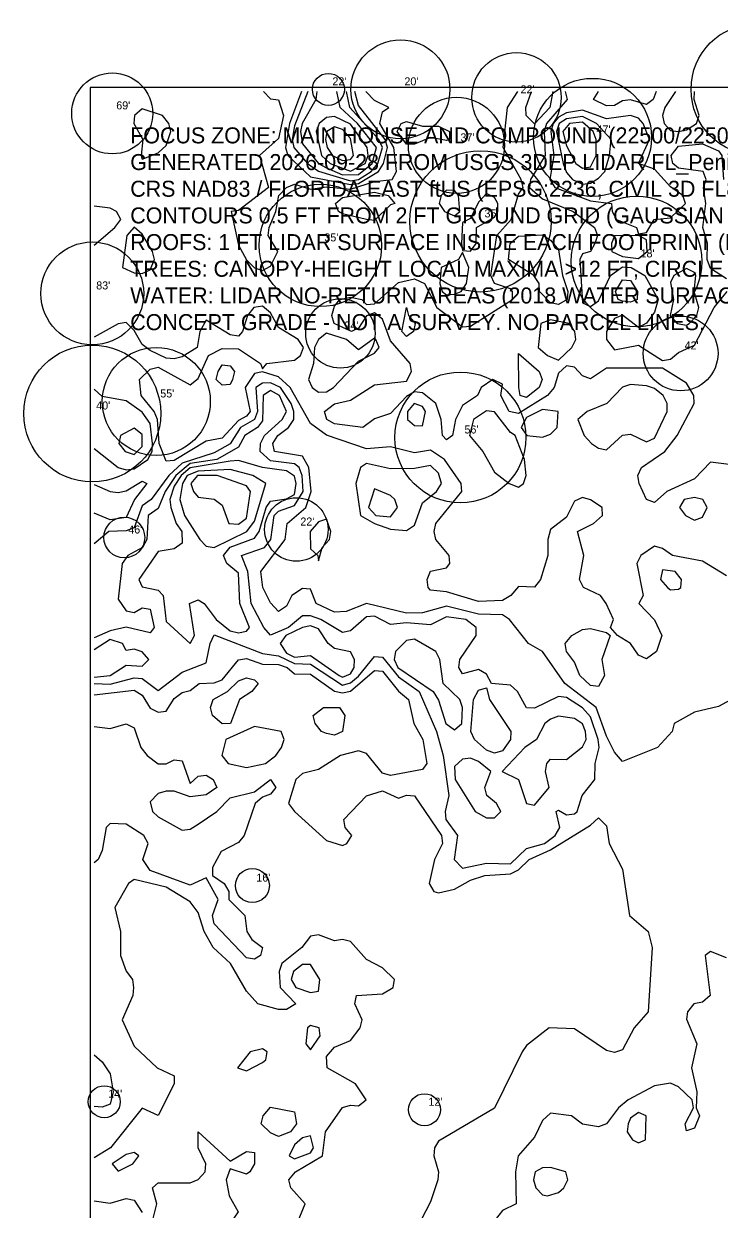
# Model space of a CAD drawing. Extents: x 426033 to 427066, y 1577130 to 1578168.
# Drawn here: x 426033.4 to 426207.9, y 1577868.9 to 1578165.9 of the extents above; entities that cross this region are included whole.
import ezdxf

# ---------------------------------------------------------------- set-up
doc = ezdxf.new("R2010")
doc.units = 21
doc.header["$MEASUREMENT"] = 0
for name, color, linetype in [('C-TOPO-HALF', 9, 'Continuous'), ('C-TOPO-MAJR', 3, 'Continuous'), ('C-TOPO-MINR', 8, 'Continuous'), ('G-ANNO-NOTE', 7, 'Continuous'), ('G-ANNO-ZONE', 6, 'Continuous'), ('L-PLNT-ANNO', 92, 'Continuous'), ('L-PLNT-TREE', 92, 'Continuous')]:
    doc.layers.add(name, color=color, linetype=linetype)

msp = doc.modelspace()

# ---------------------------------------------------------------- linework, layer by layer
at = {"layer": 'C-TOPO-HALF'}
for points, elevation in [([(426102.74305454013, 1578149), (426099.8034543517, 1578141), (426098.7508920501, 1578135), (426099.34673246834, 1578133), (426105, 1578127.6462288802), (426115.00000000006, 1578125.6873014923), (426117, 1578125.9395601263), (426122.0554733473, 1578129), (426123.26782970707, 1578131), (426124.27425142925, 1578135), (426123.6601266946, 1578137), (426117, 1578145.4809712628), (426116.08647907816, 1578149)], 71.5), ([(426106.584698578, 1578149), (426106.3227961707, 1578147), (426102.9383068388, 1578141), (426102.5012234847, 1578139), (426103, 1578135.9262000797), (426107.0634961885, 1578131), (426109, 1578129.8937960044), (426113, 1578128.1032286244), (426117, 1578128.18787737), (426120.40674808034, 1578131), (426121.5563976512, 1578135), (426116.7738147919, 1578141.0000000002), (426112.4277491382, 1578145), (426111.61592850834, 1578149)], 72.5), ([(426213, 1578055.3658300838), (426205, 1578056.366925065), (426201, 1578052.1505277045), (426194.0238404152, 1578049), (426191, 1578046.2737950967), (426189, 1578046.9696899045), (426187.1213558376, 1578051), (426186.819112156, 1578053), (426187.6943380162, 1578055), (426193.58402203856, 1578059), (426196.63835865475, 1578063), (426200.89564861543, 1578071), (426200.79768747935, 1578073), (426199, 1578076.0372408733), (426193, 1578079.820496397), (426179, 1578079.8244733163), (426175, 1578077.1814342428), (426173, 1578077.9028380634), (426171, 1578080.062651501), (426169, 1578080.378470448), (426166.99999999994, 1578078.589529046), (426165.8934439055, 1578075), (426164.2067632154, 1578073), (426157.00000000006, 1578068.5224610632), (426154.69968351454, 1578069), (426152.56963190186, 1578073), (426153, 1578075.8331383104), (426150.6091238984, 1578077), (426147.6525232237, 1578075), (426146.73282923753, 1578073), (426143.00000000006, 1578070.5109083697), (426141.2894622409, 1578067), (426140.5082478006, 1578063), (426139, 1578061.8721217106), (426138.0470179502, 1578063), (426137.67608052667, 1578067), (426136.3216518591, 1578071), (426133, 1578073.6339945185), (426131, 1578073.933502315), (426129, 1578072.7116903635), (426125, 1578068.5286366914), (426121, 1578067.186944485), (426118.12707444286, 1578065), (426111, 1578065.8892732067), (426109.1490020895, 1578067), (426108.55283048784, 1578069), (426111, 1578070.8728898894), (426115, 1578071.8457841333), (426121, 1578075.6503533213), (426129, 1578076.5410362221), (426130.23656135646, 1578079), (426129.9480988414, 1578081), (426125, 1578086.655925678), (426123, 1578092.0889336918), (426121, 1578093.679475164), (426119, 1578092.9362745099), (426117, 1578089.8449334386), (426115.31208257435, 1578089), (426110.9720860524, 1578091), (426110.35784418683, 1578093), (426111, 1578095.2762543163), (426112.33669370716, 1578097), (426115, 1578097.5759060574), (426117.8220408163, 1578097), (426119, 1578095.7679829241), (426121, 1578095.905090734), (426127, 1578101.2530451864), (426131, 1578102.1663461807), (426133.52061308845, 1578101), (426136.58982259105, 1578095), (426143, 1578090.1717129168), (426145, 1578090.3556674006), (426155.51497509994, 1578097), (426155.5401174168, 1578099), (426155, 1578099.6783231515), (426151, 1578101.0129693379), (426150.063784844, 1578103), (426151.5555555555, 1578113), (426155.1263725294, 1578117), (426157, 1578123.3138663336), (426158.12479166663, 1578125), (426157.65542121686, 1578127), (426153.15106123005, 1578135), (426154.2680646791, 1578145), (426156.8218011497, 1578149)], 70.5), ([(426168.62828487245, 1578149), (426169.11976668827, 1578147), (426164.00751798076, 1578141), (426163.39132356, 1578139), (426163.63073436415, 1578133.0000000002), (426159.96339248284, 1578127), (426159.71689419786, 1578125), (426163, 1578122.1420592521), (426170.641330548, 1578119), (426175.99034334766, 1578115), (426176.74545164383, 1578113), (426176.06334336055, 1578111), (426175, 1578109.0201632262), (426173, 1578108.4050905954), (426172.31083368603, 1578107), (426173, 1578096.1838290342), (426175, 1578095.2257209665), (426177, 1578096.6584323444), (426180.0202199789, 1578103), (426183, 1578105.1721145601), (426185.1422845691, 1578105), (426188.580467913, 1578103), (426191.93387506984, 1578097), (426191, 1578093.8214751957), (426189, 1578091.102400193), (426187, 1578089.9632396018), (426183, 1578093.0663694898), (426181, 1578092.2586719524), (426179.0234672924, 1578089), (426178.9817718292, 1578087), (426181, 1578084.4425370202), (426187.00000000006, 1578085.5539203458), (426193, 1578081.7575071987), (426195, 1578082.1131687243), (426197, 1578083.7729868647), (426201, 1578085.5511314808), (426205.855161974, 1578095), (426209.16264110757, 1578099)], 70.5), ([(426191.37286762026, 1578149), (426190.60537666763, 1578147), (426189, 1578145.702606299), (426185, 1578146.9246995607), (426183, 1578146.6395824712), (426181, 1578145.4321856867), (426179, 1578145.3543168975), (426175.76769120805, 1578147), (426177.00286090723, 1578149)], 70.5), ([(426209, 1578102.1892346512), (426205, 1578104.727988682), (426204.1247187219, 1578107), (426204.23317297804, 1578111), (426203.02815066755, 1578115), (426203.7852691218, 1578121), (426203.24301942106, 1578125), (426203.8581754736, 1578127), (426203.1387137453, 1578129), (426197, 1578129.8096375945), (426195.56029863324, 1578131), (426195.1298778084, 1578133), (426197, 1578135.3116597563), (426203, 1578135.8810300427), (426207, 1578134.0992428893), (426207.79667803645, 1578133), (426208.22899903444, 1578127)], 70.5), ([(426211, 1577997.4467105262), (426207, 1577995.231321457), (426201, 1577993.8236184707), (426195.90487438266, 1577991), (426195.3712, 1577989), (426191.69925346604, 1577985), (426183, 1577981.4968321791), (426181, 1577983.843509492), (426179, 1577987.8388337072), (426176.3856039275, 1577995), (426168.595043843, 1578001), (426163.0341476705, 1578009), (426159.52869293187, 1578011), (426154.78671315423, 1578017), (426153, 1578018.190856277), (426147, 1578018.3811684363), (426139, 1578020.3409017315), (426133, 1578018.6925034074), (426129, 1578018.626848538), (426119, 1578020.9862294078), (426113.90453639085, 1578019), (426111, 1578018.8550662561), (426106.4150506264, 1578020.9999999998), (426105, 1578024.569024821), (426103, 1578024.7281534863), (426100.40303668886, 1578023), (426099, 1578020.334855056), (426097, 1578018.9864642401), (426095, 1578021.1390766224), (426093.09466688277, 1578025), (426092.6327407924, 1578029), (426098.6902315349, 1578037), (426099.1996730368, 1578041), (426103.9003472084, 1578045), (426105.2328596208, 1578049), (426104.6498106561, 1578055), (426103, 1578057.8172748005), (426096.01583474, 1578059), (426095.6554293728, 1578061), (426096.8363691917, 1578063), (426099.57379699376, 1578065), (426100.8654411906, 1578067), (426100.82989662385, 1578069), (426100.22619800875, 1578071), (426097.5368962433, 1578075), (426095, 1578076.154535519), (426093, 1578076.0917814523), (426091.3385154251, 1578075.0000000002), (426091.8166722314, 1578069), (426091.0269144606, 1578067), (426087.5117814292, 1578065), (426085.00000000006, 1578060.8823833484), (426081, 1578058.628093666), (426073, 1578056.113754774), (426069.6636106478, 1578053), (426065.25639361993, 1578047), (426063, 1578045.4487677168), (426061, 1578039.9219506825), (426059, 1578039.2111027648), (426054.6388440137, 1578039), (426051, 1578035.9015087807)], 71.5), ([(426051, 1578059.7124809106), (426057.00000000006, 1578055.0367778118), (426059, 1578054.403989811), (426061, 1578054.6669323768), (426064.4125762271, 1578057), (426065.4544229624, 1578059), (426065.52496308717, 1578061), (426065, 1578065.9948755489), (426063, 1578068.842350485), (426059, 1578071.6726050228), (426053, 1578072.7011041958), (426051, 1578074.598131456)], 71.5), ([(426051, 1578002.6095350669), (426054.94491122966, 1578003), (426059, 1578005.567743725), (426063, 1578005.3323043399), (426064.6528885956, 1578006.9999999998), (426063, 1578008.9636519135), (426061, 1578009.5945844126), (426059, 1578009.2996736025), (426058.0776296132, 1578011), (426055, 1578012.021337694), (426051, 1578009.4241101092)], 72.5), ([(426051, 1577998.1936524455), (426061, 1577999.325323475), (426063, 1577998.1225892492), (426065, 1577994.8817671095), (426067, 1577993.8683301117), (426069, 1577994.068844709), (426071, 1577997.2968303761), (426073, 1577998.7450831435), (426075, 1577999.2820811241), (426077.21176070697, 1578001), (426081, 1578001.1734384792), (426083, 1578001.9201951106), (426087, 1578006.9080476467), (426089.00000000006, 1578007.2872918257), (426093, 1578005.8813708262), (426097, 1578005.7482971014), (426099.2159617767, 1578005), (426101, 1578003.467609059), (426105, 1578003.3706879835), (426111.00000000006, 1577999.1118184223), (426113, 1577998.6573426574), (426115, 1577999.1120406287), (426121, 1578004.2599022249), (426123, 1578004.0595042657), (426127, 1577999.0962395603), (426129.54271190637, 1577997), (426130.8066139468, 1577991), (426133.0822797121, 1577987), (426134.07432154607, 1577981), (426133, 1577979.5356592406), (426125, 1577978.0319548873), (426123, 1577978.6288110772), (426119, 1577983.5302995392), (426117, 1577984.193046941), (426112.4980172615, 1577983), (426107, 1577979.557775422), (426103, 1577978.5406051422), (426101.3341108239, 1577977), (426099.50792807154, 1577971), (426101, 1577969.052716763), (426109, 1577961.7505382132), (426113, 1577960.5055541843), (426114.1127777777, 1577961), (426115.3276925095, 1577963), (426113.6717315606, 1577965), (426113.3706070287, 1577967), (426119, 1577972.9516212866), (426123, 1577974.2046254398), (426127, 1577972.3647105948), (426129, 1577973.0871240678), (426131, 1577972.9558752996), (426137.76981665846, 1577963), (426137.98050506867, 1577961), (426136.0333127406, 1577957), (426134.67207119346, 1577951), (426135.81552305963, 1577949), (426137, 1577948.6652183128), (426141, 1577949.6335671344), (426145, 1577951.890652216), (426148.5762408462, 1577953), (426155.00000000006, 1577953.4496919145), (426157, 1577954.4645505268), (426159.63605743664, 1577957), (426165, 1577959.45535394), (426175, 1577965.5865724382), (426177, 1577967.4826575476), (426179, 1577965.4830508474), (426179.62657757977, 1577961), (426183, 1577954.6381145464), (426184.71010491444, 1577943), (426189.41959225107, 1577939), (426190.37152103556, 1577935), (426189.40772764117, 1577919), (426185.9324386858, 1577915), (426183, 1577909.4352089656), (426181, 1577908.7864556306), (426179, 1577909.299230231), (426171, 1577914.7497367498), (426164.6277796784, 1577915), (426159, 1577910.5335689047), (426157.94526096515, 1577909), (426151, 1577894.9096806387), (426137, 1577886.6671376093), (426136.0217211076, 1577885), (426135.8688864107, 1577883), (426137.04682799213, 1577879), (426136.8074030379, 1577877), (426135, 1577871.5129087782), (426132.6928345627, 1577867)], 71.5), ([(426101, 1577864.4643573626), (426103.6812415043, 1577871), (426100.11305759696, 1577875), (426099.65100370534, 1577877), (426101.29104679474, 1577879), (426108.01831112755, 1577883), (426108.7612039836, 1577889), (426113, 1577895.0268907563), (426115, 1577895.6738134078), (426117, 1577895.4880382773), (426118.89689265535, 1577897), (426116.24511581066, 1577901), (426109.21096224117, 1577905), (426109, 1577907.8340630475), (426111, 1577910.1453295322), (426115, 1577911.830929526), (426117.44636557857, 1577915), (426117.92570666224, 1577917), (426116.07204610953, 1577921), (426116.5166068922, 1577923), (426123, 1577923.4223004454), (426125.72483221476, 1577925), (426126.0378787879, 1577927), (426123, 1577929.9331797236), (426119, 1577932.0136313397), (426115, 1577936.5371598047), (426113, 1577937.0702417514), (426111, 1577936.7190000988), (426107, 1577938.1808576756), (426105, 1577937.891883221), (426102.83510911895, 1577935), (426097.8279763651, 1577931), (426097.22076400276, 1577928.9999999998), (426097.4819934026, 1577925.0000000002), (426101.3513981428, 1577921), (426099, 1577919.5476750128), (426097, 1577919.5067658299), (426091.8755213346, 1577921), (426089, 1577924.1469860696), (426085.03331040224, 1577931), (426080.738863142, 1577935), (426078.44734333013, 1577939), (426077, 1577943.780806317), (426075, 1577946.470320757), (426069, 1577950.0811823923), (426061, 1577952.056234295), (426059.5154061625, 1577951), (426056.108728031, 1577945), (426057.5262873118, 1577939), (426057.57930813584, 1577933), (426059, 1577929.0884757175), (426060.5361851918, 1577927), (426060.8341246949, 1577925), (426060.64755639096, 1577923), (426057.99481311155, 1577917), (426061, 1577910.392270933), (426066.7098325958, 1577905), (426070.9410297785, 1577903), (426070.92600989284, 1577901), (426067, 1577893.067100506), (426063, 1577894.8588709678), (426055.0210466439, 1577885), (426051, 1577882.4995780082)], 71.5), ([(426065.65472513903, 1577867), (426066.6364818728, 1577871), (426065.5856452479, 1577875), (426067, 1577876.2245467226), (426075, 1577876.183055976), (426077, 1577877.0474281327), (426078.75348552165, 1577879), (426078.8766732971, 1577881), (426076.95442403096, 1577885), (426077.00000000006, 1577889.0066904551), (426084.99999999994, 1577881.6507507507), (426089, 1577884.065711557), (426091, 1577883.8393194708), (426091.03372381965, 1577881), (426089.86337173294, 1577879), (426089, 1577878.382146973), (426085, 1577879.7297772567), (426083.94016345596, 1577877), (426084.6806287244, 1577873), (426086.96813579515, 1577869), (426084.24426470586, 1577865)], 71.5), ([(426051, 1577871.736053289), (426055, 1577871.174730902), (426059, 1577872.332722393), (426061, 1577871.8654202458), (426063, 1577868.7741617358)], 71.5)]:
    msp.add_lwpolyline(points, dxfattribs=dict(at, elevation=elevation))
for points, elevation in [([(426170.5037593985, 1578127), (426173, 1578125.820723786), (426175, 1578126.0949265687), (426177, 1578127.3452933729), (426178.5578222281, 1578129), (426179.7361851968, 1578133), (426180.13990253187, 1578137), (426176.49964955845, 1578141), (426173, 1578142.7448276635), (426169, 1578142.1282098237), (426167.17088096065, 1578141), (426166.4599419678, 1578139), (426168.15540490474, 1578131), (426169, 1578128.7210539037), (426170.5037593985, 1578127)], 71.5), ([(426110.48896842514, 1578133), (426113, 1578131.7584459956), (426115, 1578132.008137045), (426115.74100143975, 1578133), (426115, 1578137.187223949), (426113, 1578139.497316478), (426111, 1578140.1304815335), (426109.1160842974, 1578139), (426108.7759605441, 1578137), (426109.15496838186, 1578135.0000000002), (426110.48896842514, 1578133)], 73.5), ([(426129, 1578135.830672186), (426126.67153731734, 1578139), (426127.7068825179, 1578141), (426129.00000000006, 1578141.4925589086), (426133, 1578140.2677053823), (426137, 1578140.2847047737), (426139.7801407589, 1578139), (426139.7865737808, 1578137), (426139, 1578136.7356743815), (426135, 1578137.4636060637), (426131, 1578135.8444658017), (426129, 1578135.830672186)], 70.5), ([(426119, 1578116.9996619567), (426113, 1578118.4054505236), (426112.02317608334, 1578119), (426111.31760617305, 1578121), (426113, 1578122.436286835), (426121, 1578123.821579154), (426124.4315270936, 1578123), (426126.07181102363, 1578121), (426125, 1578120.645151199), (426121.00000000006, 1578116.7004835499), (426119, 1578116.9996619567)], 70.5), ([(426164.2374464773, 1578083), (426167, 1578081.8253566911), (426170.30361463455, 1578085), (426171.2925876748, 1578087), (426171.0770864947, 1578089), (426169.631270101, 1578091), (426165, 1578091.9307465618), (426162.5976390183, 1578091), (426161.9402249375, 1578085), (426164.2374464773, 1578083)], 70.5), ([(426083, 1578075.5613895939), (426081.4531809654, 1578077), (426081.99248197733, 1578079), (426083, 1578080.6825178433), (426085, 1578080.3641124105), (426086.0688641182, 1578079), (426085.55937887623, 1578077), (426085, 1578075.775173524), (426083, 1578075.5613895939)], 70.5), ([(426074.9286139203, 1578011), (426076.04371274484, 1578013), (426074.83586221037, 1578021), (426077, 1578021.8991296673), (426078.42962821247, 1578021), (426081.47280297923, 1578017), (426085, 1578014.1423669346), (426086.99999999994, 1578013.6416785673), (426089, 1578014.0744595677), (426089.76752678433, 1578015), (426087.4058979264, 1578021), (426087, 1578028.6146010188), (426084.1511274443, 1578031), (426083.27133813023, 1578033), (426085, 1578035.0529836142), (426091, 1578037.3430448445), (426092.21672924055, 1578039), (426093.9586945232, 1578045), (426095, 1578046.5957270972), (426099, 1578047.159097556), (426101, 1578048.228956058), (426101.48508140957, 1578051), (426101, 1578052.8266269008), (426099, 1578054.1626810373), (426093, 1578054.9593960159), (426086.99999999994, 1578056.7427493515), (426085, 1578056.5892909318), (426075, 1578054.8857393644), (426072.7196492328, 1578053), (426071, 1578050.3301723758), (426069.9061796706, 1578047), (426070.1061824438, 1578045), (426071.4419290863, 1578041), (426072.84927907726, 1578039), (426073, 1578036.0556344022), (426071, 1578034.6349469495), (426067, 1578034.044178337), (426062.1072949191, 1578027), (426063, 1578025.2095075434), (426067, 1578024.3281031442), (426068.17756807763, 1578023), (426069, 1578016.5036834786), (426074.9286139203, 1578011)], 72.5), ([(426120.99671032594, 1578041), (426125, 1578039.6031185798), (426128.99999999994, 1578039.2233794876), (426131, 1578040.5763933582), (426133, 1578046.1890261588), (426136.49409482034, 1578049), (426137.7407407408, 1578051), (426137, 1578053.6105178501), (426135, 1578055.4951443323), (426131, 1578054.7156483019), (426125, 1578054.6961971011), (426119, 1578056.0300216293), (426117.49464722245, 1578055), (426116.324808912, 1578051), (426117.5051490515, 1578043), (426120.99671032594, 1578041)], 71.5), ([(426084.6448698213, 1578041), (426087, 1578040.8026306084), (426089, 1578042.3153085727), (426090.0391218838, 1578049), (426089, 1578050.4228837616), (426081.6801210898, 1578053), (426076.8165277152, 1578053), (426075.1295435802, 1578051), (426075.77609234874, 1578049), (426077, 1578047.5897548643), (426081, 1578047.051429277), (426083, 1578045.5632103626), (426084.6448698213, 1578041)], 73.5), ([(426106.8549007995, 1578033), (426107, 1578031.635097493), (426107.9491039426, 1578035), (426109.7851904847, 1578037), (426110.07883410517, 1578039), (426109, 1578042.123328752), (426107, 1578041.4598767902), (426104.9212859, 1578039), (426105, 1578034.6580201166), (426106.8549007995, 1578033)], 71.5), ([(426194.26557490684, 1578025), (426195, 1578024.4104062326), (426197, 1578024.614494652), (426197.576182708, 1578025), (426197.71273521293, 1578027), (426196.1667620683, 1578029), (426193, 1578029.4452714277), (426192.49874664284, 1578027), (426194.26557490684, 1578025)], 71.5), ([(426112.17584809824, 1578003), (426113, 1578002.5842979366), (426115, 1578003.465591792), (426115.94855589536, 1578005), (426116.0172452696, 1578007), (426115, 1578008.9226270257), (426111, 1578009.7740121628), (426109.4438324282, 1578011), (426107, 1578014.7063182218), (426105, 1578015.458848569), (426103, 1578015.0476780776), (426098.8797456633, 1578013), (426097.4244447427, 1578011), (426099, 1578008.5629439359), (426101, 1578007.562541284), (426105, 1578007.9766936149), (426112.17584809824, 1578003)], 72.5), ([(426138.8063087491, 1577991), (426141, 1577989.42501014), (426142.8293831992, 1577990.9999999998), (426143.0365234523, 1577995), (426142.3107761869, 1577997), (426138.18205231393, 1578001), (426137.3482275123, 1578007), (426136.33060333057, 1578008.9999999998), (426131, 1578012.05976453), (426129, 1578011.8030182384), (426126.2403552398, 1578009), (426125.95855049253, 1578007), (426126.8469614254, 1578005), (426135.6554428668, 1577999), (426137, 1577996.8569665048), (426138.8063087491, 1577991)], 72.5), ([(426158.96676432446, 1577971), (426161, 1577970.5967213116), (426164.66635501536, 1577975), (426163.75351662404, 1577979), (426164.08406228677, 1577981), (426165, 1577982.1339477727), (426169, 1577982.0180066521), (426173, 1577985.1821250366), (426173.88993462175, 1577987), (426173.7707435804, 1577989), (426173, 1577990.919151515), (426171, 1577992.303941168), (426167, 1577992.827606881), (426165, 1577992.07353769), (426163.5672722306, 1577991), (426161.4659737501, 1577986.9999999998), (426158.5709045951, 1577985), (426152.9136972867, 1577979), (426157.0115141047, 1577976.9999999998), (426158.96676432446, 1577971)], 72.5), ([(426084.486606806, 1577981), (426089, 1577980.0160457809), (426093.754312271, 1577981), (426096.34506071545, 1577983), (426097.79117429035, 1577985), (426098.4431044267, 1577987), (426097.6968486463, 1577989), (426091, 1577990.2361227334), (426083.90425217774, 1577987), (426082.89397970244, 1577983), (426084.486606806, 1577981)], 71.5), ([(426146.19455960434, 1577969), (426149, 1577967.432373314), (426150.99999999994, 1577967.460972323), (426152.5802245756, 1577969), (426151.4682988641, 1577971), (426149.1152396338, 1577973), (426148.5650686762, 1577975), (426150.06336, 1577979), (426147, 1577981.5257825796), (426145, 1577982.3302736403), (426143, 1577982.1199428674), (426141, 1577980.284244618), (426141.1359891862, 1577977), (426146.19455960434, 1577969)], 72.5), ([(426094.99999999994, 1577888.7265410956), (426092.7307817767, 1577891.0000000002), (426093.236827066, 1577893), (426095, 1577895.0981108444), (426101, 1577894.0003774296), (426101.55746984115, 1577891), (426100.03694911755, 1577889), (426097, 1577887.79160516), (426094.99999999994, 1577888.7265410956)], 71.5), ([(426185.44117009756, 1577887), (426187, 1577886.2446054497), (426188.6933035188, 1577887), (426188.8859023587, 1577893), (426187, 1577893.8293130067), (426185, 1577892.3508101497), (426184.4280443999, 1577891), (426184.16363894916, 1577889), (426185.44117009756, 1577887)], 72.5), ([(426164.2549833887, 1577873), (426167, 1577873.7995371195), (426168.347993403, 1577874.9999999998), (426169.31197572727, 1577877), (426168.838215058, 1577879), (426165, 1577880.0170569972), (426163, 1577879.9680162142), (426161.1988594555, 1577879), (426160.772634306, 1577877), (426161.34971501457, 1577875), (426163, 1577873.2547631091), (426164.2549833887, 1577873)], 72.5)]:
    msp.add_lwpolyline(points, close=True, dxfattribs=dict(at, elevation=elevation))
at = {"layer": 'C-TOPO-MAJR', "elevation": 70}
msp.add_lwpolyline([(426165.5747881593, 1578149), (426164.8605917372, 1578145), (426161, 1578140.8871060642), (426158.8736918517, 1578143), (426158.85610445903, 1578144.9999999998), (426160.2786754018, 1578149)], dxfattribs=at)
for points in [[(426165, 1578096.1626547193), (426162.20788191666, 1578099), (426162.18240284617, 1578101), (426160.8141986493, 1578103), (426154.53102214274, 1578107), (426154.91678907163, 1578111), (426157, 1578112.8138836774), (426163, 1578113.1235130348), (426165, 1578111.8363988383), (426167, 1578109.4089599405), (426167.9557101646, 1578103), (426169.35933339316, 1578099), (426169.12873266684, 1578097), (426167, 1578095.7088797633), (426165, 1578096.1626547193)], [(426183, 1578096.5686361005), (426181.9180554595, 1578097), (426181.1988021279, 1578099), (426183, 1578101.926883514), (426185, 1578101.7717094081), (426186.7359581716, 1578099), (426186.66115439654, 1578097), (426185, 1578096.2985766083), (426183, 1578096.5686361005)], [(426129, 1578087.704539468), (426127.865338768, 1578089), (426129, 1578094.9496855347), (426129.52083333326, 1578092.9999999998), (426131.15915976575, 1578091.0000000002), (426130.73985849053, 1578089), (426129, 1578087.704539468)], [(426159, 1578072.529261109), (426157.4392315041, 1578073), (426157.0475887959, 1578075), (426157, 1578083.4791386272), (426162.1308954203, 1578079), (426162.9178833204, 1578077), (426162.1348140024, 1578075), (426159, 1578072.529261109)]]:
    msp.add_lwpolyline(points, close=True, dxfattribs=at)
at = {"layer": 'C-TOPO-MINR'}
for points, elevation in [([(426093.32551460026, 1578149), (426095, 1578147.0978792822), (426097, 1578146.9145967655), (426098.3126862841, 1578143), (426097, 1578137.2230307134), (426092.29432286706, 1578133), (426094.5574346179, 1578125), (426087, 1578119.2475181997), (426085.22580645164, 1578119), (426087, 1578110.5730232557), (426089, 1578106.9321456235), (426091, 1578104.859332509), (426093, 1578104.2167451596), (426095, 1578105.3511821325), (426096.889991804, 1578109), (426094.4849592353, 1578113), (426094.6701367977, 1578115), (426096.3363740023, 1578119), (426097.0932558285, 1578123), (426099, 1578124.9475229827), (426101, 1578125.7718745419), (426105, 1578124.5459385307), (426109, 1578125.108707622), (426115, 1578124.5205638132), (426121, 1578126.4815057057), (426125.4322104783, 1578127), (426126.49655984633, 1578129), (426125.8253124332, 1578135), (426122.329296875, 1578141), (426123, 1578143.8609306407), (426124.5839335857, 1578145), (426121, 1578146.7205171222), (426118.8723766032, 1578149)], 71), ([(426104.38509250595, 1578149), (426101, 1578140.4178124107), (426100.4774153708, 1578137), (426100.860651691, 1578135), (426104.29303889966, 1578131), (426107, 1578129.0567182289), (426115, 1578126.6691436449), (426117, 1578127.0084404892), (426120.1574941098, 1578129), (426121.8276242192, 1578131), (426123.03969143535, 1578135), (426122.14282464166, 1578137), (426114.877677874, 1578145), (426114.05535618414, 1578149)], 72), ([(426196.2171880889, 1578149), (426193.54623118497, 1578145), (426192.95965630416, 1578143), (426193.36745767616, 1578141), (426195, 1578139.2585375265), (426197, 1578138.9350334092), (426199, 1578139.3933813313), (426201.4344015338, 1578141), (426202.1139848616, 1578143), (426200.8862746993, 1578147), (426201.00234119897, 1578149)], 71), ([(426051, 1578110.597749854), (426056.1679501601, 1578115), (426057.65297007596, 1578117), (426056.5792096832, 1578119), (426055, 1578119.8385950318), (426051, 1578120.2903429084)], 71), ([(426209, 1578027.9299710342), (426203, 1578031.6040114614), (426195.47570003214, 1578033), (426193, 1578034.7942139553), (426191, 1578035.332046332), (426187.5669713205, 1578032.9999999998), (426186.59461609053, 1578031), (426188.15486300865, 1578023), (426187.0587067498, 1578020.9999999998), (426191, 1578016.9174595329), (426192.8390057756, 1578013), (426191.44077467057, 1578009), (426189, 1578007.209468665), (426187, 1578008.0780020852), (426185, 1578011.018330733), (426181.71995118976, 1578013), (426180.0085751979, 1578015), (426180.7049483013, 1578017), (426178.86714027124, 1578021), (426177.46908103215, 1578023), (426173.20489338436, 1578025), (426172.2655235558, 1578027), (426173.28555452003, 1578033), (426171.7185031823, 1578039), (426175.7261620559, 1578041), (426177.9634017347, 1578043), (426177.9167526153, 1578045), (426175, 1578046.9064203515), (426173, 1578047.4749340368), (426170.99999999994, 1578046.568721007), (426169, 1578042.5590810752), (426165, 1578039.491446508), (426164.29779954173, 1578037), (426164.33270003024, 1578033), (426162.4586202241, 1578027), (426161, 1578025.0998944775), (426157, 1578025.2556202551), (426155.0579358196, 1578023), (426153, 1578021.722544384), (426147, 1578021.5185680424), (426139, 1578023.9464418779), (426135, 1578024.3777967445), (426134.42858742515, 1578025), (426134.1937665896, 1578027), (426135, 1578029.0805490087), (426139, 1578029.9000075925), (426139.8820163156, 1578031), (426139.67220657924, 1578033), (426136.3704147011, 1578037), (426135.9552114243, 1578039), (426136.37111807405, 1578041), (426142.80726797384, 1578049), (426142.6625170847, 1578051), (426138.47517078294, 1578057), (426135, 1578059.3146014942), (426131, 1578058.6887116074), (426125, 1578060.1863704387), (426119, 1578059.6532200328), (426109, 1578063.091733924), (426105, 1578065.9736650265), (426099.98828183685, 1578075), (426097, 1578077.61975246), (426093.00000000006, 1578078.9384735015), (426091, 1578078.5144616957), (426088.67370425566, 1578075), (426089.97718368284, 1578069), (426089, 1578067.8372043963), (426087, 1578066.784373934), (426083, 1578062.2926475732), (426079, 1578061.6006596219), (426071.00000000006, 1578056.7857841414), (426069, 1578056.62124331), (426067.24925827235, 1578061), (426066.81784199324, 1578067.0000000002), (426065.9744424956, 1578069), (426062.69735080784, 1578073), (426062.2852462538, 1578077), (426065, 1578079.596238938), (426067, 1578080.0936762006), (426075, 1578075.6781860497), (426077, 1578077.2322426175), (426079.5295257683, 1578083), (426083, 1578084.7445080946), (426087, 1578084.6198957607), (426092.51218525635, 1578081), (426093.00000000006, 1578079.6884176184), (426094.1195172894, 1578081), (426101, 1578081.8295544633), (426102.5624933855, 1578083), (426103.28252668754, 1578085), (426101.965954939, 1578087), (426097, 1578089.9605641644), (426095, 1578093.6173966276), (426093, 1578095.342032967), (426090.85012342775, 1578095), (426089.2529976019, 1578093), (426088.07664281066, 1578089), (426087, 1578087.8606444504), (426085, 1578088.1819007425), (426079, 1578091.8483740864), (426077.3826804833, 1578089), (426076.7248571808, 1578085), (426073, 1578082.6936009782), (426071, 1578082.1780487807), (426068.99999999994, 1578082.3026722027), (426065, 1578084.2180664553), (426063, 1578085.743347317), (426061, 1578089.2375252866), (426059, 1578091.2564302925), (426057, 1578090.9127604167), (426051, 1578087.5345840354)], 71), ([(426051, 1578000.9939271603), (426055, 1578000.8640726774), (426061, 1578002.4349694266), (426063, 1578002.2503381087), (426067, 1577999.2669078652), (426073, 1578003.8335980938), (426079, 1578006.155378486), (426079.9332194393, 1578011), (426081, 1578013.1979279171), (426093, 1578008.550537396), (426097, 1578007.956140757), (426101, 1578005.9783621193), (426105, 1578005.8477130975), (426113, 1578000.616519507), (426115, 1578001.1541076666), (426117, 1578002.8832581337), (426121, 1578007.7390884138), (426123, 1578007.6064666996), (426127, 1578002.694619052), (426132.1725186969, 1577999), (426136.4916338302, 1577989), (426138.1548856843, 1577983), (426139.6203378232, 1577973), (426138.65008291876, 1577969), (426138.85111803, 1577967), (426141.7925661723, 1577963), (426140.9479471703, 1577957), (426143, 1577954.9035405782), (426149, 1577956.109864731), (426155, 1577955.9741737403), (426159, 1577959.7444948268), (426163.51929550373, 1577961), (426166.1350571698, 1577963), (426167.30572243466, 1577965), (426166.38441319496, 1577969), (426167, 1577969.3606405915), (426169, 1577968.213624545), (426171, 1577968.4082362521), (426171.69497234584, 1577969), (426172.87567239284, 1577973), (426176.09342470055, 1577977), (426176.1821490743, 1577981), (426177.1857410478, 1577985), (426176.8896791111, 1577987), (426175, 1577992.701785089), (426173, 1577994.9654452563), (426169, 1577997.5186399857), (426167, 1577997.7634801613), (426161, 1577994.8659979939), (426159, 1577994.925468714), (426156.7836566726, 1577999), (426155, 1578000.627620033), (426150.2311381664, 1578001), (426149, 1578003.3527389583), (426147, 1578004.5088480958), (426143, 1578003.3908865773), (426142.0679901313, 1578005), (426142.35068886087, 1578007), (426146.44437218376, 1578013), (426146.4046522274, 1578015), (426143.7994161172, 1578017), (426139, 1578017.7018677392), (426135, 1578015.6964594405), (426129, 1578016.213685284), (426125, 1578015.745935312), (426121, 1578017.8285122104), (426119, 1578017.6429537395), (426115, 1578014.17383821), (426113, 1578013.7336111483), (426107.6240729605, 1578017), (426105, 1578017.9325922271), (426103, 1578017.9070855193), (426099.493272015, 1578015), (426095, 1578013.1194041676), (426093.34737501736, 1578015), (426090.16912932566, 1578021), (426089.39031522814, 1578029), (426087.7529932327, 1578033), (426093.56477854773, 1578035), (426095.1299928575, 1578037), (426095.97110538033, 1578043), (426097, 1578044.0918307058), (426101, 1578045.5312966253), (426103.20573954005, 1578049), (426102.92625823215, 1578053), (426102.17135957815, 1578055), (426101, 1578055.9238376461), (426095, 1578056.6539500186), (426092.4454053294, 1578059), (426092.4983687115, 1578061), (426093.54775881936, 1578063), (426097.99021526414, 1578067), (426099.02807104366, 1578069), (426097.2520351677, 1578073), (426095, 1578074.2239518706), (426093.21535678057, 1578073), (426093, 1578066.6273962406), (426091.7690863873, 1578065), (426088.6386993532, 1578063), (426087, 1578060.1044486216), (426081.6660076819, 1578057), (426075, 1578055.9847934842), (426071.3939354095, 1578053), (426068.70419732167, 1578049), (426067, 1578044.752044252), (426064.459222876, 1578043), (426064.1226065014, 1578037), (426063.0354979335, 1578035), (426059.39269864, 1578033), (426057.95055254607, 1578031), (426057, 1578022.084813714), (426059, 1578019.1891349456), (426061, 1578018.734859833), (426063, 1578019.9090509908), (426064.99999999994, 1578019.6010393642), (426065.93021346466, 1578015), (426065, 1578013.6727840686), (426059, 1578015.0611255616), (426055, 1578014.1940585407), (426051, 1578012.4544963788)], 72), ([(426051, 1578050.709744458), (426055, 1578048.975090729), (426057, 1578048.7872304935), (426059, 1578049.1930501931), (426062.99999999994, 1578051.5502241852), (426064.14576365665, 1578051), (426061.06529700203, 1578047), (426059, 1578042.5106478427), (426055, 1578041.9546941444), (426051, 1578043.5450523864)], 71), ([(426051, 1577990.294953165), (426055, 1577989.8023289423), (426059, 1577990.9247561542), (426061, 1577989.935497124), (426062.6712439418, 1577985), (426064.18427635496, 1577983), (426067, 1577980.976646427), (426069, 1577980.9572996185), (426071, 1577981.9555834904), (426073, 1577981.651853235), (426075, 1577976.021937843), (426077, 1577977.8342308989), (426079, 1577978.129864224), (426080.67698389746, 1577977), (426081.5889624082, 1577975), (426079, 1577973.231390241), (426075, 1577972.6797948584), (426071, 1577974.1156494895), (426069, 1577974.1188479029), (426067, 1577973.5127246585), (426065, 1577971.4041994752), (426065.56924747, 1577969), (426067, 1577967.6945908815), (426073, 1577964.3647139277), (426075, 1577964.5731957254), (426077, 1577965.8870360758), (426081.59871536406, 1577969), (426085, 1577972.4423000736), (426091, 1577973.962116202), (426095, 1577976.9878255508), (426096.35600525624, 1577975), (426095, 1577973.3996277917), (426093, 1577972.6126923077), (426091.22678014485, 1577971), (426088.4209733412, 1577963), (426087, 1577961.238408445), (426082.72789620014, 1577959), (426080.50649125845, 1577955), (426080.53460837883, 1577953), (426083.45561410615, 1577951), (426084.64929232444, 1577949), (426084.6287799792, 1577947), (426088.62435963855, 1577943), (426089.1641337386, 1577938.9999999998), (426090.40675140655, 1577937), (426093.0269425585, 1577935.0000000002), (426092.55850904365, 1577933), (426091, 1577932.140242558), (426089.00000000006, 1577932.482698325), (426081, 1577940.9291623086), (426080.55265175714, 1577943), (426081.9510618652, 1577947), (426079, 1577952.4610586916), (426075, 1577950.6458420325), (426065, 1577954.255340314), (426063.15092475375, 1577957), (426064.43523788557, 1577961), (426063.3964335773, 1577963), (426059, 1577965.890607891), (426055, 1577966.0316779637), (426053.97152313316, 1577965), (426053, 1577959.2672233821), (426052.0129081245, 1577957), (426051, 1577956.1717372406)], 71), ([(426209, 1577932.4566534914), (426205, 1577934.0014249072), (426203.6432432432, 1577933), (426204.86523842433, 1577923), (426203, 1577921.4031947937), (426200.77941342996, 1577921), (426199.18358903634, 1577919), (426199, 1577917.1183745582), (426201.58455488016, 1577911), (426200.20516615093, 1577905), (426201.5690300395, 1577899), (426201.34948805464, 1577895), (426202.2019126277, 1577893), (426201, 1577889.9010566762), (426199, 1577889.2000000002), (426198.64182598516, 1577891), (426200.7252850436, 1577895), (426200.3619356449, 1577897), (426197, 1577900.1787192598), (426195, 1577901.1348594178), (426191, 1577900.4695941675), (426184.38145423215, 1577897), (426182.01252944954, 1577895), (426179, 1577890.954772673), (426177, 1577890.229952204), (426173, 1577890.8844480421), (426170.20654545457, 1577893), (426165, 1577893.6366715045), (426163, 1577891.8174454828), (426161, 1577887.6433868974), (426156.9570317036, 1577883), (426156.2219623481, 1577879), (426156.41180223285, 1577871), (426153, 1577869.281533101), (426151.1343644922, 1577867)], 72), ([(426051, 1577908.186196549), (426053, 1577906.49927512), (426055, 1577903.450801907), (426055.71394125384, 1577899), (426055, 1577895.845319335), (426053, 1577895.1354523874), (426051, 1577895.2807096005)], 71)]:
    msp.add_lwpolyline(points, dxfattribs=dict(at, elevation=elevation))
for points, elevation in [([(426062.69746099727, 1578133), (426063, 1578132.0412021328), (426067, 1578133.6751555493), (426069, 1578135.4623635071), (426070.16699134547, 1578139), (426069.61318165285, 1578141), (426068.0215354266, 1578143), (426062.99999999994, 1578144.6410670977), (426061.0703422053, 1578143.0000000002), (426060.92176421103, 1578141), (426063.1135690427, 1578137), (426062.69746099727, 1578133)], 71), ([(426109.913681532, 1578131), (426115, 1578129.0223420374), (426118.72141492245, 1578131.0000000002), (426119.47511249676, 1578133), (426119.223524071, 1578135), (426115, 1578140.7782378746), (426111, 1578142.6872888058), (426109, 1578142.4725538616), (426107.23546977225, 1578141), (426106.4581767847, 1578139), (426107.76255322143, 1578133), (426109.913681532, 1578131)], 73), ([(426186.44107499544, 1578115), (426187, 1578113.3731501058), (426189, 1578113.6880783886), (426190.90911993186, 1578117), (426195, 1578117.3564397045), (426198.7067812212, 1578121), (426198.0180167598, 1578123), (426195, 1578125.1651171062), (426191, 1578129.5201265514), (426186.96527184744, 1578130.9999999998), (426189.7248297167, 1578137), (426188.18892407505, 1578141), (426187, 1578142.2913590604), (426185, 1578142.997883458), (426179, 1578142.1511965755), (426173, 1578144.3246079704), (426169, 1578143.6334906057), (426167, 1578142.5159872405), (426165.6486050782, 1578141), (426165.07696122397, 1578139), (426165.81684486143, 1578133), (426164.7887850467, 1578127), (426166.05419325945, 1578125), (426175, 1578121.6278328488), (426180.1937520771, 1578121), (426180.3861361044, 1578119), (426181.4671314741, 1578117), (426186.44107499544, 1578115)], 71), ([(426171.28646492166, 1578131), (426173, 1578129.7917252737), (426175, 1578130.123265131), (426176.3655175882, 1578133), (426176.41977206466, 1578137), (426175.64729354926, 1578139), (426173, 1578141.2766121896), (426169.75383868197, 1578141), (426168.0666381831, 1578139), (426169, 1578135.4090659039), (426171.28646492166, 1578131)], 72), ([(426138.54872344574, 1578119), (426141, 1578117.9015830471), (426142.34640657087, 1578119), (426142.0328164082, 1578123), (426141, 1578124.2572924914), (426139, 1578124.3209945261), (426137.68309826584, 1578123), (426137.1822008693, 1578121), (426138.54872344574, 1578119)], 71), ([(426142.7429120615, 1578111), (426143, 1578109.1950067475), (426145, 1578109.0708661417), (426146.43188230554, 1578111), (426146.4956418969, 1578115), (426151, 1578117.589879869), (426151.8531782741, 1578119), (426151.85218598193, 1578121), (426151, 1578122.4879695345), (426149, 1578123.4721930744), (426147, 1578121.2870131838), (426145, 1578117.2593629682), (426143, 1578116.2536560767), (426142.7429120615, 1578111)], 71), ([(426058.0577433177, 1578105), (426061, 1578103.6155785935), (426063, 1578103.4524543681), (426065, 1578104.4089855254), (426066.03038606746, 1578107), (426065.58114756574, 1578109), (426063, 1578113.3449060898), (426061, 1578115.0340202178), (426059.1137062077, 1578113), (426058.0577433177, 1578105)], 71), ([(426180.2798679868, 1578109), (426183, 1578107.739796381), (426187.00000000006, 1578107.2246515183), (426189.15934684686, 1578109), (426189, 1578111.8999129678), (426187, 1578112.9416094616), (426181, 1578112.8966889814), (426180.19925142266, 1578111), (426180.2798679868, 1578109)], 71), ([(426137.9556646554, 1578099), (426139, 1578098.12601932), (426141, 1578098.3263783588), (426142.6817080557, 1578099), (426144.0132281862, 1578101), (426144.5557986871, 1578105), (426143, 1578108.747045952), (426141.97033789015, 1578107), (426137.6788660884, 1578105), (426137.3506926179, 1578101), (426137.9556646554, 1578099)], 71), ([(426196.67408154265, 1578091), (426199, 1578090.5571940604), (426199.65383064514, 1578091), (426201.5397665461, 1578093), (426202.0593347318, 1578095), (426200.9097499094, 1578099), (426201.26529548364, 1578103), (426201, 1578103.7612183844), (426199, 1578104.726174128), (426195.8257621644, 1578103), (426195, 1578101.2728040542), (426195.6957217113, 1578097), (426194.9282937643, 1578093), (426196.67408154265, 1578091)], 71), ([(426105.4792981514, 1578075), (426107, 1578073.8079716503), (426109, 1578073.906686442), (426110.7421959626, 1578075), (426117, 1578081.5606280193), (426121, 1578083.5566757885), (426122.1786638438, 1578085), (426121.3605565638, 1578087), (426121, 1578087.318010179), (426116.99999999994, 1578084.4333132892), (426114.00320411054, 1578087), (426109, 1578088.6040041836), (426107.0443748178, 1578087), (426106.0455389426, 1578085), (426105.77499335876, 1578081), (426104.52414657525, 1578077), (426105.4792981514, 1578075)], 71), ([(426175.26385951106, 1578061), (426177, 1578059.8370621768), (426179, 1578059.44262352), (426183, 1578063.1142156112), (426185, 1578063.3687484623), (426189, 1578061.3844821872), (426191, 1578062.3418411491), (426194.131490152, 1578069), (426194.1204882877, 1578071), (426193.18369024445, 1578073), (426191, 1578074.7266532055), (426189, 1578075.394160584), (426185, 1578075.7553474512), (426183, 1578075.044252951), (426179.05767712445, 1578071), (426174.15449046064, 1578069), (426171.79112502554, 1578067), (426173.41426132835, 1578063), (426175.26385951106, 1578061)], 71), ([(426129.2893107437, 1578067.0000000002), (426131, 1578065.4746708733), (426133, 1578065.431221795), (426133.7484570225, 1578069), (426132.99999999994, 1578070.2820380586), (426130.97148942016, 1578071), (426129.256085772, 1578069), (426129.2893107437, 1578067.0000000002)], 71), ([(426154.6903185115, 1578051), (426157, 1578050.0761904763), (426158.21929675556, 1578051), (426158.87975631683, 1578053), (426158.49565074674, 1578056.9999999998), (426156.2052433996, 1578063), (426155, 1578063.7537816097), (426151.00000000006, 1578068.9107390423), (426149, 1578069.161727988), (426145.7909287396, 1578067), (426144.79219616967, 1578063), (426148.12191721133, 1578059), (426151, 1578053.8039489526), (426154.6903185115, 1578051)], 71), ([(426159.07378472225, 1578062.9999999998), (426163, 1578062.6178059983), (426165, 1578063.358724966), (426166.6281742029, 1578065), (426166.9493882091, 1578069), (426163, 1578069.480216485), (426159, 1578067.4521759602), (426157.70013911073, 1578065), (426159.07378472225, 1578062.9999999998)], 71), ([(426058.6906920295, 1578059), (426061, 1578058.2507820646), (426063, 1578060.253270646), (426063, 1578063.2046184114), (426061, 1578064.860187703), (426057.58225976763, 1578062.9999999998), (426057.12743277074, 1578061), (426058.6906920295, 1578059)], 72), ([(426077.3386954032, 1578037), (426079, 1578035.3373104779), (426081, 1578035.0086833744), (426089.13312551106, 1578039), (426091, 1578041.590855693), (426093.83708258736, 1578051), (426090.5874251845, 1578053), (426085, 1578054.5221910065), (426077, 1578054.116814806), (426074.21641597815, 1578053), (426073.01888412016, 1578051), (426072.3448089579, 1578047), (426073.58220622904, 1578043), (426077.3386954032, 1578037)], 73), ([(426121.35715097125, 1578043), (426125, 1578042.686505878), (426126.77826159773, 1578045), (426126.06403368665, 1578047), (426125, 1578047.970338983), (426121, 1578049.6761572373), (426119.5611692193, 1578045), (426121.35715097125, 1578043)], 72), ([(426198.73358132376, 1578043), (426201, 1578041.839560247), (426203, 1578042.5850869166), (426204.1453858862, 1578045), (426203.0225201073, 1578047), (426201, 1578047.524581278), (426198.3920869231, 1578047), (426197.2584233948, 1578045), (426198.73358132376, 1578043)], 71), ([(426175, 1578000.5507067922), (426172.3104291621, 1578003), (426171, 1578006.359047501), (426168.98690517945, 1578009), (426168.6642966948, 1578011), (426170.29067131644, 1578013), (426173, 1578014.4948822928), (426175, 1578014.7295742233), (426179, 1578013.7736113896), (426179.89951037534, 1578013), (426177.8422756005, 1578007), (426178.5135033758, 1578003), (426177, 1578000.2714776632), (426175, 1578000.5507067922)], 71), ([(426083, 1577990.8966403226), (426080.5414714591, 1577993), (426080.0446183273, 1577995), (426080.7248885392, 1577996.9999999998), (426084.3144750567, 1577999), (426087, 1578001.6490079174), (426089, 1578002.458452722), (426091, 1578001.9098969568), (426091.9863618652, 1578001), (426090.3682342502, 1577999), (426087.2533079227, 1577997), (426085.0171040724, 1577991), (426083, 1577990.8966403226)], 71), ([(426149, 1577984.3623188406), (426145.9980821139, 1577987), (426145.0678379988, 1577989), (426145.7268446302, 1577997), (426147, 1577999.3630179), (426149, 1577999.899224806), (426149.7730858022, 1577997), (426155.0757698541, 1577989.0000000002), (426154.9616747182, 1577987), (426153, 1577984.197262826), (426151, 1577983.5905976999), (426149, 1577984.3623188406)], 72), ([(426109, 1577988.4803885142), (426107.7601317123, 1577989), (426106.18656796485, 1577991), (426105.7305898715, 1577993), (426108.3037493208, 1577995), (426112.2653470308, 1577995), (426113.6003082456, 1577992.9999999998), (426113.0298770683, 1577988.9999999998), (426111, 1577988.1106028568), (426109, 1577988.4803885142)], 71), ([(426101.34150394687, 1577925), (426105, 1577923.8144438746), (426107, 1577924.1171782967), (426107.37788944726, 1577927), (426105, 1577930.7912118153), (426103, 1577930.8094290688), (426100.7981848396, 1577929), (426100.19039791136, 1577927), (426101.34150394687, 1577925)], 72), ([(426103.83605825074, 1577911), (426105, 1577909.4280888033), (426107.4460986309, 1577913), (426107.1853713009, 1577915), (426105, 1577915.5414186085), (426104.3084944602, 1577915), (426103.83605825074, 1577911)], 72), ([(426086.78185069293, 1577905), (426089, 1577904.187878788), (426093, 1577906.2614963357), (426093.8707625107, 1577907), (426094.2268942986, 1577909), (426093, 1577909.71287735), (426089.93292682926, 1577909), (426086.78185069293, 1577905)], 72), ([(426099.68067183724, 1577883), (426101, 1577882.2054074118), (426105.00000000006, 1577883.6977197428), (426105.7702060953, 1577885), (426105, 1577887.9505584512), (426103, 1577887.4742243222), (426101, 1577885.7318305355), (426099.68067183724, 1577883)], 72), ([(426055.44681151235, 1577881), (426057, 1577879.0987824886), (426060.62332223775, 1577881), (426062.1706688532, 1577883), (426061, 1577883.8199195997), (426059, 1577883.3459220754), (426055.44681151235, 1577881)], 72)]:
    msp.add_lwpolyline(points, close=True, dxfattribs=dict(at, elevation=elevation))
at = {"layer": 'G-ANNO-ZONE'}
msp.add_lwpolyline([(427050, 1577150), (427050, 1578150), (426050, 1578150), (426050, 1577150), (427050, 1577150)], close=True, dxfattribs=at)
at = {"layer": 'L-PLNT-TREE'}
for centre, radius in [((426216.5, 1578149.5), 16.39325), ((426127.5, 1578149.5), 12.363), ((426156.5, 1578147.5), 11.17275), ((426055.5, 1578143.5), 10.117), ((426109.5, 1578149.5), 4), ((426175.5, 1578137.5), 14.7555), ((426141.5, 1578135.5), 12.0095), ((426147.5, 1578116.5), 17.648), ((426107.5, 1578110.5), 15.294499999999998), ((426186.5, 1578106.5), 16.32875), ((426050.5, 1578098.5), 12.854249999999999), ((426112.5, 1578088.5), 8.66875), ((426197.5, 1578083.5), 9.345500000000001), ((426050.5, 1578068.5), 17.108999999999998), ((426066.5, 1578071.5), 13.50075), ((426142.5, 1578062.5), 16.359), ((426101.5, 1578039.5), 7.940250000000001), ((426058.5, 1578037.5), 5.0995), ((426090.5, 1577950.5), 4.246), ((426053.5, 1577896.5), 4), ((426133.5, 1577894.5), 4)]:
    msp.add_circle(centre, radius, dxfattribs=at)

# ---------------------------------------------------------------- texts
at = {"layer": 'G-ANNO-NOTE', "insert": (426060, 1578140), "char_height": 4, "width": 600, "attachment_point": 1}
msp.add_mtext('FOCUS ZONE: MAIN HOUSE AND COMPOUND (22500/22501 ROBBINS RD)\\PGENERATED 2026-09-28 FROM USGS 3DEP LIDAR FL_Peninsular_Lake_2018 (PUBLIC DOMAIN) + OVERTURE MAPS 2026-09-23.1 (ODbL)\\PCRS NAD83 / FLORIDA EAST ftUS (EPSG:2236, CIVIL 3D FL83-EF); ELEVATIONS NAVD88 FT\\PCONTOURS 0.5 FT FROM 2 FT GROUND GRID (GAUSSIAN 1 CELL); LIDAR RMSEz ~0.33 FT SO 0.5 FT CONTOURS ARE INDICATIVE\\PROOFS: 1 FT LIDAR SURFACE INSIDE EACH FOOTPRINT (MESH); WALLS DROP TO 10TH-PERCENTILE GROUND; TREES INSIDE FOOTPRINTS APPEAR AS ROOF\\PTREES: CANOPY-HEIGHT LOCAL MAXIMA >12 FT, CIRCLE RADIUS = CROWN AT HALF HEIGHT (APPROX)\\PWATER: LIDAR NO-RETURN AREAS (2018 WATER SURFACE); WSE = MEDIAN SHORE GROUND ELEVATION\\PCONCEPT GRADE - NOT A SURVEY. NO PARCEL LINES.', dxfattribs=at)
at = {"layer": 'L-PLNT-ANNO'}
for s, p in [("22'", (426110.5, 1578150.5)), ("20'", (426128.5, 1578150.5)), ("22'", (426157.5, 1578148.5)), ("69'", (426056.5, 1578144.5)), ("47'", (426176.5, 1578138.5)), ("37'", (426142.5, 1578136.5)), ("35'", (426148.5, 1578117.5)), ("35'", (426108.5, 1578111.5)), ("18'", (426187.5, 1578107.5)), ("83'", (426051.5, 1578099.5)), ("24'", (426113.5, 1578089.5)), ("42'", (426198.5, 1578084.5)), ("55'", (426067.5, 1578072.5)), ("40'", (426051.5, 1578069.5)), ("56'", (426143.5, 1578063.5)), ("22'", (426102.5, 1578040.5)), ("46'", (426059.5, 1578038.5)), ("16'", (426091.5, 1577951.5)), ("14'", (426054.5, 1577897.5)), ("12'", (426134.5, 1577895.5))]:
    msp.add_text(s, height=2, dxfattribs=at).set_placement(p)

doc.saveas('drawing.dxf')
